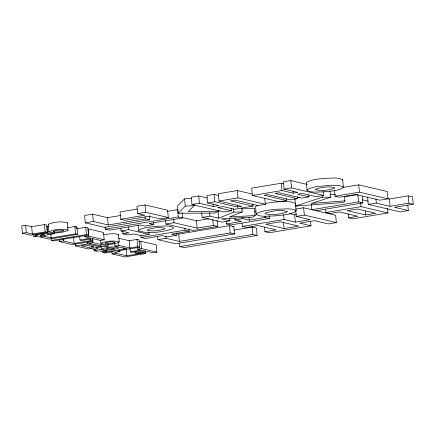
<?xml version="1.0" encoding="UTF-8"?>
<svg xmlns="http://www.w3.org/2000/svg" width="435" height="435" viewBox="0 0 435 435"><rect width="100%" height="100%" fill="white"/><g stroke="black" fill="none" stroke-linecap="round" stroke-linejoin="round"><path stroke-width="0.65" d="M307.039 190.416L307.099 189.823C312.896 186.147 320.394 186.425 327.022 185.566C332.367 185.685 338.517 184.38 343.367 187.034L343.307 187.626C337.517 191.286 330.002 191.014 323.374 191.878C318.034 191.77 311.89 193.064 307.039 190.416L306.409 182.504C312.205 178.828 319.703 179.106 326.332 178.247C331.677 178.366 337.826 177.061 342.677 179.715L343.367 187.034M342.611 180.308L342.677 179.715M100.942 243.627L100.98 243.334C106.483 241.001 113.47 240.278 119.206 241.893L119.168 242.186C113.671 244.519 106.684 245.242 100.942 243.627L100.626 240.299M103.612 234.748C108.445 234.106 113.861 232.834 118.516 234.574L118.113 235.177M101.785 249.353L101.828 249.081C106.874 246.933 113.317 246.275 118.581 247.765L118.206 248.32C113.067 249.962 106.956 250.946 101.785 249.353L101.469 246.031M138.662 230.898L138.754 230.332C144.42 226.82 151.679 227.048 158.128 226.222C163.174 226.347 169.025 225.058 173.581 227.587L172.793 228.745C162.26 232.121 149.238 234.22 138.662 230.898L138.096 224.911M48.171 224.634L48.225 224.324C54.022 221.921 61.357 221.089 67.392 222.785L68.029 230.414C62.227 232.817 54.897 233.649 48.867 231.953L48.171 224.634L48.486 224.917M48.867 231.953L48.916 231.643C54.718 229.24 62.047 228.408 68.083 230.104M256.166 214.482L256.269 213.835C262.87 209.904 271.157 210.061 278.607 209.137C284.321 209.257 290.95 207.778 296.121 210.638L296.001 211.285C289.4 215.222 281.119 215.048 273.669 215.983C267.955 215.863 261.337 217.348 256.166 214.482L255.579 206.516L257.966 205.146M67.333 223.095L67.392 222.785M344.466 196.196L344.906 200.856L343.819 202.449L295.604 206.076L294.914 198.757M191.525 198.463L184.57 198.817L177.562 205.913L178.252 213.232L214.808 213.063L218.533 211.415L218.408 210.083M178.252 213.232L185.267 206.136L194.113 205.69L193.983 204.358M194.113 205.69L188.306 211.557L218.533 211.415M241.626 208.93L254.491 208.213L255.182 215.532L253.029 217.114L221.437 218.816L229.963 220.817L229.713 218.152M219.305 210.366L218.06 210.866L218.751 218.191L233.704 212.144L242.23 211.992L241.849 208.001M242.23 211.992L229.457 216.967L255.182 215.532M297.464 197.909L299.378 197.272M295.604 206.076L322.384 197.191L330.6 197.267L330.034 191.28M330.6 197.267L311.275 203.46L344.906 200.856M265.279 203.319C275.072 202.286 286.083 199.643 295.43 203.319L296.121 210.638M120.723 219.262L125.008 220.268L149.058 216.255L160.265 218.881L168.307 217.543L167.616 210.225L144.996 204.923L136.954 206.261L137.645 213.58L144.773 215.254L120.723 219.262L120.033 211.943L137.4 209.05M207.299 197.958L198.751 195.957L191.291 197.196L191.982 204.521L224.009 212.024L231.469 210.779L231.219 208.12M307.192 184.424L290.852 180.59L283.392 181.835L284.082 189.154L297.899 192.39L293.206 193.173L281.956 190.535L252.376 195.473L251.686 188.154L281.266 183.217L283.908 183.842M25.621 225.303L21.75 225.944L22.441 233.263L30.57 235.172L47.252 232.388L46.561 225.069L44.484 224.58L31.668 226.717L25.621 225.303L26.312 232.622L32.359 234.035L45.175 231.898L47.252 232.388M120.772 215.45L107.543 217.658L92.65 214.167L84.607 215.51L85.298 222.829L104.476 227.32L149.558 219.8L149.178 215.809M218.658 195.478L214.134 194.418L206.924 195.619L207.62 202.938L218.865 205.576L213.253 206.511L199.442 203.275L191.982 204.521M252.256 194.075L237.26 190.557L218.321 193.716L219.012 201.035L241.632 206.337L237.445 207.038L214.825 201.737L207.62 202.938M46.192 226.369L48.551 226.417M137.645 213.58L145.692 212.242L168.307 217.543M284.082 189.154L291.542 187.909L323.569 195.418L323.194 191.427M22.441 233.263L26.312 232.622M85.298 222.829L93.346 221.486L108.239 224.977L145.274 218.8L149.558 219.8M219.012 201.035L237.95 197.876L265.334 204.298L264.768 198.311M67.604 227.771L74.864 226.559L76.941 227.048L77.637 234.367L49.302 239.092L40.792 237.097L40.662 235.765M167.546 211.312L177.589 209.637L178.279 216.956L182.608 217.968L182.102 212.644M75.625 227.266L76.941 227.048M76.462 228.81L85.733 227.266L87.816 227.75L88.506 235.069L53.402 240.925L51.325 240.441L51.134 238.44M33.571 234.324L33.756 236.319L37.589 235.683L34.833 235.036L38.421 234.438L41.173 235.085L44.397 234.547L41.646 233.899L45.235 233.301L47.986 233.948L52.379 233.214L54.457 233.704L54.331 232.372M54.457 233.704L35.839 236.809L33.756 236.319M40.792 237.097L44.702 236.444L51.129 237.95L75.554 233.878L77.637 234.367M342.91 187.474L358.723 184.837L387.308 191.536L387.998 198.855L379.956 200.198L355.694 194.51L339.354 197.234L335.032 196.223L334.466 190.231M105.112 227.135L105.297 229.131L178.279 216.956M297.241 196.674L297.431 198.67L290.308 199.855L267.927 194.614L264.072 195.255L286.611 200.54L286.426 198.539M252.849 204.156L253.039 206.157L234.519 209.246L223.231 206.598L217.614 207.533L231.469 210.779M286.611 200.54L279.237 201.769L252.376 195.473M182.608 217.968L149.004 223.574L153.49 224.623L153.299 222.628M308.747 194.864L308.937 196.865L301.732 198.066L279.074 192.754L275.05 193.423L297.431 198.67M265.334 204.298L257.96 205.527L234.862 200.111L230.419 200.85L253.039 206.157M51.325 240.441L86.429 234.585L88.506 235.069M323.569 195.418L316.114 196.663L302.26 193.417L297.567 194.195L308.937 196.865M153.49 224.623L144.86 226.064L140.375 225.015L109.62 230.142L105.297 229.131M84.803 235.487L84.928 236.819L88.8 236.172L104.204 239.783L103.514 232.464L88.109 228.853L88.8 236.172M201.715 212.764L202.15 217.424L209.947 216.124L218.751 218.191M120.789 228.31L121.039 230.969L128.836 229.669L149.172 234.438L148.922 231.773M59.274 240.223L59.405 241.555L63.271 240.908L74.129 243.459L90.855 240.664L92.938 241.153L92.688 238.494M165.594 220.061L165.969 224.052L174.016 222.709L197.153 228.136L213.324 225.439L217.652 226.45L217.081 220.463M335.032 196.223L359.419 192.156L387.998 198.855M79.665 236.7L79.98 240.022L90.861 238.206L84.928 236.819M182.58 217.56L196.462 220.817L208.751 218.767M122.637 231.197L122.893 233.856L129.01 232.839L121.039 230.969M254.524 211.823L255.84 211.6M344.504 196.81L357.195 194.695M92.938 241.153L72.34 244.59L59.405 241.555M104.204 239.783L100.333 240.43L92.938 238.695L82.057 240.511L79.98 240.022M88.827 241.865L88.952 243.192L92.742 242.561L108.146 246.172L107.956 244.176M295.577 209.104L303.619 207.761L335.651 215.271L336.342 222.589L328.294 223.927L314.445 220.681L299.699 223.144L310.987 225.787L310.546 221.132M75.326 243.932L75.516 245.933L87.522 243.926L100.501 246.971L100.376 245.639M234.808 217.913L234.998 219.909L242.79 218.609L249.277 220.132L265.111 217.489L269.434 218.5L269.183 215.842M229.963 220.817L222.171 222.116L202.15 217.424M149.172 234.438L141.38 235.737L133.61 233.916L127.493 234.938L122.893 233.856M140.826 235.504L141.016 237.499L185.005 230.164L189.328 231.175L189.138 229.18M226.151 221.284L226.401 223.949L241.485 221.431L234.998 219.909M362.246 196.261L362.877 202.917L358.554 201.905L311.797 209.703L311.297 204.379M118.755 238.255L129.228 240.707L137.009 239.408L139.086 239.897L139.776 247.216L128.129 249.157L114.922 246.063L114.671 243.404M189.328 231.175L171.395 234.166L176.403 235.34L176.148 232.676M217.652 226.45L193.434 230.49L165.969 224.052M269.434 218.5L230.724 224.96L226.401 223.949M316.12 210.714L362.877 202.917M91.91 245.683L92.16 248.347L88.452 248.961L75.516 245.933M100.501 246.971L96.836 247.58L85.934 245.025L81.302 245.797L92.16 248.347M176.175 233.508L178.72 234.106L229.501 225.634L233.823 226.646L234.514 233.965L175.609 243.79L157.916 239.647L157.6 236.319M289.351 213.558L294.642 214.798L296.654 214.466M387.454 198.529L389.423 198.991L408.193 195.859L412.559 196.881L413.25 204.2L394.48 207.332L408.334 210.578L407.829 205.255M108.146 246.172L104.356 246.803L88.952 243.192M138.863 241.528L140.799 241.202L156.203 244.813L156.894 252.137L153.028 252.778L148.079 251.62L137.194 253.436L135.154 252.958L135.029 251.626M176.403 235.34L167.437 236.836L162.429 235.661L145.339 238.51L141.016 237.499M93.057 246.727L93.313 249.391L97.059 248.766L106.841 251.06L106.716 249.728M114.922 246.063L118.788 245.416L129.918 248.026L137.699 246.727L139.776 247.216M232.486 226.869L233.823 226.646M295.767 211.1L296.268 216.423L304.315 215.08L336.342 222.589M367.57 197.093L368.26 204.412L376.308 203.069L390.119 206.31L408.884 203.178L413.25 204.2M157.916 239.647L166.04 238.288L179.416 241.425L230.191 232.953L234.514 233.965M94.074 249.451L94.199 250.777L97.141 250.288L93.313 249.391M242.039 223.117L242.355 226.445L284.082 219.485L295.332 222.122L310.079 219.659L296.268 216.423M325.597 209.181L325.913 212.503L361.017 206.647L387.922 212.954L387.482 208.3M106.841 251.06L103.095 251.686L99.359 250.805L96.412 251.299L94.199 250.777M234.025 230.115L252.104 227.103L256.427 228.114L257.118 235.433L184.135 247.607L179.813 246.591L179.497 243.268M102.79 251.202L102.916 252.534L124.078 248.999L126.155 249.489L117.532 250.93L119.94 251.49L119.815 250.163M119.94 251.49L115.628 252.213L113.22 251.647L104.998 253.018L102.916 252.534M137.433 247.172L137.623 249.168L141.489 248.521L156.894 252.137M111.904 251.908L112.094 253.904L115.966 253.262L126.824 255.807L143.55 253.018L145.633 253.502L145.442 251.506M130.043 248.505L130.359 251.832L141.244 250.016L137.623 249.168M135.154 252.958L146.035 251.142L143.284 250.495L132.403 252.311L130.359 251.832M264.534 227.086L264.975 231.746L276.203 229.87L257.868 225.575L246.64 227.445L242.355 226.445M284.082 228.56L298.742 226.113L280.406 221.812L265.741 224.259L284.082 228.56L283.511 222.568M348.152 213.813L348.527 217.804L357.749 216.271L339.409 211.97L330.192 213.509L325.913 212.503M365.623 214.955L375.677 213.28L357.342 208.979L347.288 210.66L365.623 214.955L365.248 210.964M179.813 246.591L252.795 234.421L257.118 235.433M310.987 225.787L269.26 232.747L264.975 231.746M387.922 212.954L352.812 218.81L348.527 217.804M145.633 253.502L125.035 256.938L112.094 253.904M408.334 210.578L400.287 211.921L368.26 204.412M330.089 194.63L335.467 194.211M362.295 199.79L368.2 201.177M408.193 195.859L408.884 203.178M389.423 198.991L390.119 206.31M375.927 199.078L376.308 203.069M360.642 202.656L361.017 206.647M358.723 184.837L359.419 192.156M357.864 194.586L358.554 201.905M322.259 195.859L322.384 197.191M303.619 207.761L304.315 215.08M293.016 191.177L293.206 193.173M294.642 214.798L295.332 222.122M290.852 180.59L291.542 187.909M281.266 183.217L281.956 190.535M283.642 214.825L284.082 219.485M264.986 216.157L265.111 217.489M252.104 227.103L252.795 234.421M249.027 217.467L249.277 220.132M242.665 217.282L242.79 218.609M237.26 190.557L237.95 197.876M237.254 205.043L237.445 207.038M233.388 208.816L233.704 212.144M229.501 225.634L230.191 232.953M214.134 194.418L214.825 201.737M213.003 203.852L213.253 206.511M212.758 219.447L213.324 225.439M209.632 212.797L209.947 216.124M198.751 195.957L199.442 203.275M196.462 220.817L197.153 228.136M184.57 198.817L185.267 206.136M184.815 228.163L185.005 230.164M178.72 234.106L179.416 241.425M173.636 218.718L174.016 222.709M165.855 236.292L166.04 238.288M144.996 204.923L145.692 212.242M145.083 216.804L145.274 218.8M140.799 241.202L141.489 248.521M137.009 239.408L137.699 246.727M128.581 227.01L128.836 229.669M129.228 240.707L129.918 248.026M126.134 248.488L126.824 255.807M123.953 247.673L124.078 248.999M118.516 234.574L119.206 241.893M118.537 242.757L118.788 245.416M115.835 251.93L115.966 253.262M107.543 217.658L108.239 224.977M96.934 247.433L97.059 248.766M92.65 214.167L93.346 221.486M92.427 239.234L92.742 242.561M90.67 238.668L90.855 240.664M87.337 241.931L87.522 243.926M85.733 227.266L86.429 234.585M74.864 226.559L75.554 233.878M73.564 237.466L74.129 243.459M63.08 238.913L63.271 240.908M50.754 233.959L51.129 237.95M47.295 226.63L47.986 233.948M44.484 224.58L45.175 231.898M44.571 235.112L44.702 236.444M40.988 233.089L41.173 235.085M31.668 226.717L32.359 234.035M114.41 248.146L113.356 248.733L110.436 249.222L105.89 248.989L106.956 248.407L109.881 247.917L114.41 248.146M164.914 228.375L164.425 228.968C158.987 230.632 152.707 231.719 147.188 230.137L147.693 229.549C153.131 227.913 159.395 226.787 164.914 228.375M316.011 189.056L315.473 189.698C321.498 191.416 328.354 190.204 334.292 188.398L334.836 187.757C328.806 186.039 321.949 187.251 316.011 189.056M63.766 230.496L63.461 230.849C60.188 231.839 56.403 232.513 53.081 231.572L53.407 231.219C56.68 230.24 60.443 229.549 63.766 230.496M287.138 211.448L286.513 212.188C279.705 214.248 271.842 215.646 264.931 213.688L265.606 212.949C272.408 210.915 280.243 209.48 287.138 211.448M105.439 242.926L105.156 243.257C108.217 244.122 111.697 243.513 114.709 242.594L114.992 242.268C111.936 241.398 108.451 242.007 105.439 242.926"/></g></svg>
